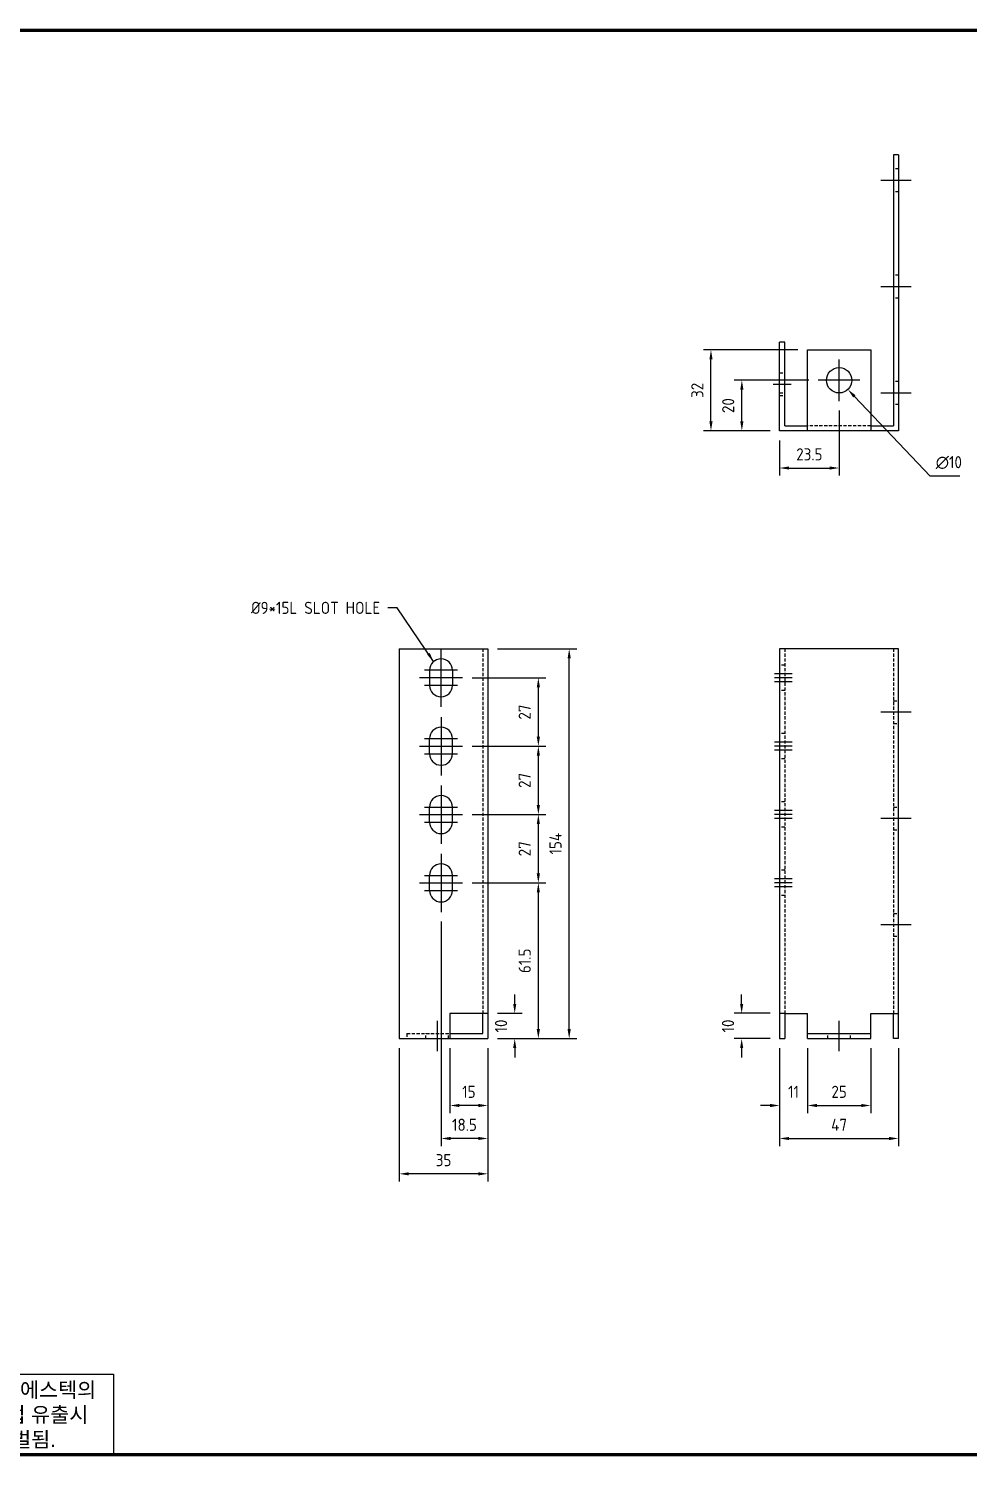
# Model space of a CAD drawing. Header units: millimetres. Extents: x 24815 to 37444, y -10619 to 6020.
# Drawn here: x 26758 to 27129, y -7713 to -7149 of the extents above; entities that cross this region are included whole.
import ezdxf
from ezdxf.enums import TextEntityAlignment as Align

# ---------------------------------------------------------------- set-up
doc = ezdxf.new("R2010")
doc.units = ezdxf.units.MM
for name, pattern in [('CENTER', [50.8, 31.75, -6.35, 6.35, -6.35]), ('CENTER1', [10, 7, -1, 1, -1]), ('HIDDEN', [9.525, 6.35, -3.175])]:
    doc.linetypes.add(name, pattern=pattern)
doc.layers.add('FORMAT-1', color=7, linetype='Continuous')
doc.styles.add('h1', font='')
doc.styles.add('HAN', font='')
doc.styles.get("Standard").update_dxf_attribs({"font": 'ISOCP.SHX', "bigfont": 'WHGTXT.SHX'})
doc.styles.get('h1').set_extended_font_data('New Gulim')
doc.styles.get('HAN').set_extended_font_data('GulimChe')
doc.dimstyles.new('PS-1.5', dxfattribs={"dimscale": 1.5, "dimtxt": 3.2, "dimasz": 2.5, "dimexe": 2, "dimexo": 2.5, "dimgap": 2, "dimtad": 1, "dimtoh": 1, "dimrnd": 0.05, "dimzin": 12, "dimdsep": 46, "dimtxsty": 'Standard', "dimcen": 0, "dimclrt": 2, "dimazin": 3, "dimtfac": 1, "dimtofl": 0, "dimtmove": 0, "dimatfit": 3, "dimfxl": 0.18, "dimtolj": 1, "dimtzin": 0, "dimarcsym": 0})

# ---------------------------------------------------------------- blocks, each defined once
blk = doc.blocks.new('t3')
for p, q in [((0, 15.88), (46.25, 15.88)), ((0, 15.88), (0, 0)), ((46.25, 15.88), (46.25, 0)), ((0, 0), (46.25, 0))]:
    blk.add_line(p, q)
at = {"color": 1, "style": 'h1'}
for s, p in [('이도면은 (주)피에스텍의', (1.4, 11.29)), ('자산으로서 불법 유출시', (1.4, 6.41)), ('법에 의하여 처벌됨.', (1.4, 1.52))]:
    blk.add_text(s, height=3, dxfattribs=at).set_placement(p)
blk = doc.blocks.new('format-3')
at = {"layer": 'FORMAT-1', "const_width": 0.7}
blk.add_lwpolyline([(13, 5), (13, 286.3), (414.5, 286.3), (414.5, 5)], close=True, dxfattribs=at)
blk.add_blockref('t3', (13, 5))
at = {"style": 'HAN'}
for tag, height, p in [('MODEL-NAME', 3, (386.1, 31.53)), ('SCALE', 2.7, (320.81, 26.29)), ('PART-NAME', 3, (386.1, 26.29)), ('PART-NO', 3, (386.1, 21.01)), ('DRA-BY', 3, (260.72, 19.44)), ('CH-BY', 3, (277.21, 19.44)), ('APP-BY', 3, (293.7, 19.44)), ('DRA-DATE', 2.5, (260.72, 7.47)), ('CH-DATE', 2.5, (277.21, 7.47)), ('APP-DATE', 2.5, (293.7, 7.47)), ('관련업체', 3, (333.52, 9.26))]:
    blk.add_attdef(tag, text='', height=height, dxfattribs=at).set_placement(p, align=Align.MIDDLE_CENTER)
blk = doc.blocks.new('*D1289')
at = {"color": 0, "lineweight": -2, "transparency": 16777216}
for p, q in [((26933.28, -7486.89), (26962.46, -7486.89)), ((26959.46, -7544.64), (26959.46, -7490.64)), ((26943.28, -7548.39), (26962.46, -7548.39))]:
    blk.add_line(p, q, dxfattribs=at)
at = {"color": 0, "transparency": 16777216}
for points in [[(26958.83, -7490.64), (26960.08, -7490.64), (26959.46, -7486.89)], [(26958.83, -7544.64), (26960.08, -7544.64), (26959.46, -7548.39)]]:
    blk.add_solid(points, dxfattribs=at)
at = {"layer": 'Defpoints', "color": 0, "transparency": 16777216}
for p in [(26929.53, -7486.89), (26959.46, -7486.89), (26939.53, -7548.39)]:
    blk.add_point(p, dxfattribs=at)
at = {"color": 2, "transparency": 16777216, "insert": (26954.06, -7517.64), "char_height": 4.8, "attachment_point": 5, "rotation": 90}
blk.add_mtext('\\A1;61.5', dxfattribs=at)
blk = doc.blocks.new('*D1284')
at = {"color": 0, "lineweight": -2, "transparency": 16777216}
for p, q in [((26933.28, -7459.89), (26962.46, -7459.89)), ((26959.46, -7483.14), (26959.46, -7463.64)), ((26933.28, -7486.89), (26962.46, -7486.89))]:
    blk.add_line(p, q, dxfattribs=at)
at = {"color": 0, "transparency": 16777216}
for points in [[(26958.83, -7463.64), (26960.08, -7463.64), (26959.46, -7459.89)], [(26958.83, -7483.14), (26960.08, -7483.14), (26959.46, -7486.89)]]:
    blk.add_solid(points, dxfattribs=at)
at = {"layer": 'Defpoints', "color": 0, "transparency": 16777216}
for p in [(26929.53, -7459.89), (26959.46, -7459.89), (26929.53, -7486.89)]:
    blk.add_point(p, dxfattribs=at)
at = {"color": 2, "transparency": 16777216, "insert": (26954.06, -7473.39), "char_height": 4.8, "attachment_point": 5, "rotation": 90}
blk.add_mtext('\\A1;27', dxfattribs=at)
blk = doc.blocks.new('*D1285')
at = {"color": 0, "lineweight": -2, "transparency": 16777216}
for p, q in [((26933.28, -7432.89), (26962.46, -7432.89)), ((26959.46, -7456.14), (26959.46, -7436.64)), ((26933.28, -7459.89), (26962.46, -7459.89))]:
    blk.add_line(p, q, dxfattribs=at)
at = {"color": 0, "transparency": 16777216}
for points in [[(26958.83, -7436.64), (26960.08, -7436.64), (26959.46, -7432.89)], [(26958.83, -7456.14), (26960.08, -7456.14), (26959.46, -7459.89)]]:
    blk.add_solid(points, dxfattribs=at)
at = {"layer": 'Defpoints', "color": 0, "transparency": 16777216}
for p in [(26929.53, -7432.89), (26959.46, -7432.89), (26929.53, -7459.89, 0)]:
    blk.add_point(p, dxfattribs=at)
at = {"color": 2, "transparency": 16777216, "insert": (26954.06, -7446.39), "char_height": 4.8, "attachment_point": 5, "rotation": 90}
blk.add_mtext('\\A1;27', dxfattribs=at)
blk = doc.blocks.new('*D1286')
at = {"color": 0, "lineweight": -2, "transparency": 16777216}
for p, q in [((26933.28, -7405.89), (26962.46, -7405.89)), ((26959.46, -7429.14), (26959.46, -7409.64)), ((26933.28, -7432.89), (26962.46, -7432.89))]:
    blk.add_line(p, q, dxfattribs=at)
at = {"color": 0, "transparency": 16777216}
for points in [[(26958.83, -7409.64), (26960.08, -7409.64), (26959.46, -7405.89)], [(26958.83, -7429.14), (26960.08, -7429.14), (26959.46, -7432.89)]]:
    blk.add_solid(points, dxfattribs=at)
at = {"layer": 'Defpoints', "color": 0, "transparency": 16777216}
for p in [(26929.53, -7405.89, 0), (26959.46, -7405.89), (26929.53, -7432.89)]:
    blk.add_point(p, dxfattribs=at)
at = {"color": 2, "transparency": 16777216, "insert": (26954.06, -7419.39), "char_height": 4.8, "attachment_point": 5, "rotation": 90}
blk.add_mtext('\\A1;27', dxfattribs=at)
blk = doc.blocks.new('*D1287')
at = {"color": 0, "lineweight": -2, "transparency": 16777216}
for p, q in [((26943.28, -7394.39), (26974.64, -7394.39)), ((26971.64, -7544.64), (26971.64, -7398.14)), ((26943.28, -7548.39), (26974.64, -7548.39))]:
    blk.add_line(p, q, dxfattribs=at)
at = {"color": 0, "transparency": 16777216}
for points in [[(26971.01, -7398.14), (26972.26, -7398.14), (26971.64, -7394.39)], [(26971.01, -7544.64), (26972.26, -7544.64), (26971.64, -7548.39)]]:
    blk.add_solid(points, dxfattribs=at)
at = {"layer": 'Defpoints', "color": 0, "transparency": 16777216}
for p in [(26939.53, -7394.39, 0), (26971.64, -7394.39), (26939.53, -7548.39, 0)]:
    blk.add_point(p, dxfattribs=at)
at = {"color": 2, "transparency": 16777216, "insert": (26966.24, -7471.39), "char_height": 4.8, "attachment_point": 5, "rotation": 90}
blk.add_mtext('\\A1;154', dxfattribs=at)
blk = doc.blocks.new('*D1288')
at = {"color": 0, "lineweight": -2, "transparency": 16777216}
for p, q in [((26921.03, -7502.14), (26921.03, -7590.82)), ((26939.53, -7552.14), (26939.53, -7590.82)), ((26935.78, -7587.82), (26924.78, -7587.82))]:
    blk.add_line(p, q, dxfattribs=at)
at = {"color": 0, "transparency": 16777216}
for points in [[(26924.78, -7587.2), (26924.78, -7588.45), (26921.03, -7587.82)], [(26935.78, -7587.2), (26935.78, -7588.45), (26939.53, -7587.82)]]:
    blk.add_solid(points, dxfattribs=at)
at = {"layer": 'Defpoints', "color": 0, "transparency": 16777216}
for p in [(26921.03, -7498.39), (26939.53, -7548.39), (26921.03, -7587.82)]:
    blk.add_point(p, dxfattribs=at)
at = {"color": 2, "transparency": 16777216, "insert": (26930.28, -7582.42), "char_height": 4.8, "attachment_point": 5}
blk.add_mtext('\\A1;18.5', dxfattribs=at)
blk = doc.blocks.new('*D1279')
at = {"color": 0, "lineweight": -2, "transparency": 16777216}
for p, q in [((26924.53, -7552.14), (26924.53, -7577.79)), ((26939.53, -7552.14), (26939.53, -7577.79)), ((26935.78, -7574.79), (26928.28, -7574.79))]:
    blk.add_line(p, q, dxfattribs=at)
at = {"color": 0, "transparency": 16777216}
for points in [[(26928.28, -7574.17), (26928.28, -7575.42), (26924.53, -7574.79)], [(26935.78, -7574.17), (26935.78, -7575.42), (26939.53, -7574.79)]]:
    blk.add_solid(points, dxfattribs=at)
at = {"layer": 'Defpoints', "color": 0, "transparency": 16777216}
for p in [(26924.53, -7548.39), (26939.53, -7548.39), (26924.53, -7574.79)]:
    blk.add_point(p, dxfattribs=at)
at = {"color": 2, "transparency": 16777216, "insert": (26932.03, -7569.39), "char_height": 4.8, "attachment_point": 5}
blk.add_mtext('\\A1;15', dxfattribs=at)
blk = doc.blocks.new('*D1280')
at = {"color": 0, "lineweight": -2, "transparency": 16777216}
for p, q in [((26904.53, -7552.14), (26904.53, -7604.78)), ((26939.53, -7552.14), (26939.53, -7604.78)), ((26935.78, -7601.78), (26908.28, -7601.78))]:
    blk.add_line(p, q, dxfattribs=at)
at = {"color": 0, "transparency": 16777216}
for points in [[(26908.28, -7601.16), (26908.28, -7602.41), (26904.53, -7601.78)], [(26935.78, -7601.16), (26935.78, -7602.41), (26939.53, -7601.78)]]:
    blk.add_solid(points, dxfattribs=at)
at = {"layer": 'Defpoints', "color": 0, "transparency": 16777216}
for p in [(26904.53, -7548.39), (26939.53, -7548.39), (26904.53, -7601.78)]:
    blk.add_point(p, dxfattribs=at)
at = {"color": 2, "transparency": 16777216, "insert": (26922.03, -7596.38), "char_height": 4.8, "attachment_point": 5}
blk.add_mtext('\\A1;35', dxfattribs=at)
blk = doc.blocks.new('*D1281')
at = {"color": 0, "lineweight": -2, "transparency": 16777216}
for p, q in [((26950.12, -7534.64), (26950.12, -7530.89)), ((26943.28, -7538.39), (26953.12, -7538.39)), ((26943.28, -7548.39), (26953.12, -7548.39)), ((26950.12, -7552.14), (26950.12, -7555.89))]:
    blk.add_line(p, q, dxfattribs=at)
at = {"color": 0, "transparency": 16777216}
for points in [[(26949.49, -7534.64), (26950.74, -7534.64), (26950.12, -7538.39)], [(26949.49, -7552.14), (26950.74, -7552.14), (26950.12, -7548.39)]]:
    blk.add_solid(points, dxfattribs=at)
at = {"layer": 'Defpoints', "color": 0, "transparency": 16777216}
for p in [(26939.53, -7538.39), (26950.12, -7538.39), (26939.53, -7548.39)]:
    blk.add_point(p, dxfattribs=at)
at = {"color": 2, "transparency": 16777216, "insert": (26944.72, -7543.39), "char_height": 4.8, "attachment_point": 5, "rotation": 90}
blk.add_mtext('\\A1;10', dxfattribs=at)
blk = doc.blocks.new('*D1302')
at = {"color": 0, "lineweight": -2, "transparency": 16777216}
for p, q in [((27054.75, -7552.14), (27054.75, -7577.79)), ((27065.75, -7552.14), (27065.75, -7577.79)), ((27051, -7574.79), (27047.25, -7574.79)), ((27069.5, -7574.79), (27073.25, -7574.79))]:
    blk.add_line(p, q, dxfattribs=at)
at = {"color": 0, "transparency": 16777216}
for points in [[(27051, -7574.17), (27051, -7575.42), (27054.75, -7574.79)], [(27069.5, -7574.17), (27069.5, -7575.42), (27065.75, -7574.79)]]:
    blk.add_solid(points, dxfattribs=at)
at = {"layer": 'Defpoints', "color": 0, "transparency": 16777216}
for p in [(27054.75, -7548.39), (27065.75, -7548.39), (27065.75, -7574.79)]:
    blk.add_point(p, dxfattribs=at)
at = {"color": 2, "transparency": 16777216, "insert": (27060.25, -7569.39), "char_height": 4.8, "attachment_point": 5}
blk.add_mtext('\\A1;11', dxfattribs=at)
blk = doc.blocks.new('*D1303')
at = {"color": 0, "lineweight": -2, "transparency": 16777216}
for p, q in [((27065.75, -7552.14), (27065.75, -7577.79)), ((27090.75, -7552.14), (27090.75, -7577.79)), ((27069.5, -7574.79), (27087, -7574.79))]:
    blk.add_line(p, q, dxfattribs=at)
at = {"color": 0, "transparency": 16777216}
for points in [[(27069.5, -7574.17), (27069.5, -7575.42), (27065.75, -7574.79)], [(27087, -7574.17), (27087, -7575.42), (27090.75, -7574.79)]]:
    blk.add_solid(points, dxfattribs=at)
at = {"layer": 'Defpoints', "color": 0, "transparency": 16777216}
for p in [(27065.75, -7548.39), (27090.75, -7548.39), (27090.75, -7574.79)]:
    blk.add_point(p, dxfattribs=at)
at = {"color": 2, "transparency": 16777216, "insert": (27078.25, -7569.39), "char_height": 4.8, "attachment_point": 5}
blk.add_mtext('\\A1;25', dxfattribs=at)
blk = doc.blocks.new('*D1304')
at = {"color": 0, "lineweight": -2, "transparency": 16777216}
for p, q in [((27054.75, -7552.14), (27054.75, -7590.82)), ((27101.75, -7552.14), (27101.75, -7590.82)), ((27058.5, -7587.82), (27098, -7587.82))]:
    blk.add_line(p, q, dxfattribs=at)
at = {"color": 0, "transparency": 16777216}
for points in [[(27058.5, -7587.2), (27058.5, -7588.45), (27054.75, -7587.82)], [(27098, -7587.2), (27098, -7588.45), (27101.75, -7587.82)]]:
    blk.add_solid(points, dxfattribs=at)
at = {"layer": 'Defpoints', "color": 0, "transparency": 16777216}
for p in [(27054.75, -7548.39), (27101.75, -7548.39), (27101.75, -7587.82)]:
    blk.add_point(p, dxfattribs=at)
at = {"color": 2, "transparency": 16777216, "insert": (27078.25, -7582.42), "char_height": 4.8, "attachment_point": 5}
blk.add_mtext('\\A1;47', dxfattribs=at)
blk = doc.blocks.new('*D1283')
at = {"color": 0, "lineweight": -2, "transparency": 16777216}
for p, q in [((27039.76, -7534.64), (27039.76, -7530.89)), ((27051, -7538.39), (27036.76, -7538.39)), ((27051, -7548.39), (27036.76, -7548.39)), ((27039.76, -7552.14), (27039.76, -7555.89))]:
    blk.add_line(p, q, dxfattribs=at)
at = {"color": 0, "transparency": 16777216}
for points in [[(27039.13, -7534.64), (27040.38, -7534.64), (27039.76, -7538.39)], [(27039.13, -7552.14), (27040.38, -7552.14), (27039.76, -7548.39)]]:
    blk.add_solid(points, dxfattribs=at)
at = {"layer": 'Defpoints', "color": 0, "transparency": 16777216}
for p in [(27039.76, -7538.39), (27054.75, -7538.39), (27054.75, -7548.39)]:
    blk.add_point(p, dxfattribs=at)
at = {"color": 2, "transparency": 16777216, "insert": (27034.36, -7543.39), "char_height": 4.8, "attachment_point": 5, "rotation": 90}
blk.add_mtext('\\A1;10', dxfattribs=at)
blk = doc.blocks.new('*D1298')
at = {"color": 0, "lineweight": -2, "transparency": 16777216}
for p, q in [((27062, -7276.34), (27024.64, -7276.34)), ((27027.64, -7304.59), (27027.64, -7280.09)), ((27051, -7308.34), (27024.64, -7308.34))]:
    blk.add_line(p, q, dxfattribs=at)
at = {"color": 0, "transparency": 16777216}
for points in [[(27027.02, -7280.09), (27028.27, -7280.09), (27027.64, -7276.34)], [(27027.02, -7304.59), (27028.27, -7304.59), (27027.64, -7308.34)]]:
    blk.add_solid(points, dxfattribs=at)
at = {"layer": 'Defpoints', "color": 0, "transparency": 16777216}
for p in [(27027.64, -7276.34), (27065.75, -7276.34), (27054.75, -7308.34)]:
    blk.add_point(p, dxfattribs=at)
at = {"color": 2, "transparency": 16777216, "insert": (27022.24, -7292.34), "char_height": 4.8, "attachment_point": 5, "rotation": 90}
blk.add_mtext('\\A1;32', dxfattribs=at)
blk = doc.blocks.new('*D1299')
at = {"color": 0, "lineweight": -2, "transparency": 16777216}
for p, q in [((27078.25, -7300.32), (27078.25, -7326)), ((27054.75, -7312.09), (27054.75, -7326)), ((27058.5, -7323), (27074.5, -7323))]:
    blk.add_line(p, q, dxfattribs=at)
at = {"color": 0, "transparency": 16777216}
for points in [[(27058.5, -7322.37), (27058.5, -7323.62), (27054.75, -7323)], [(27074.5, -7322.37), (27074.5, -7323.62), (27078.25, -7323)]]:
    blk.add_solid(points, dxfattribs=at)
at = {"layer": 'Defpoints', "color": 0, "transparency": 16777216}
for p in [(27078.25, -7296.57), (27054.75, -7308.34), (27078.25, -7323)]:
    blk.add_point(p, dxfattribs=at)
at = {"color": 2, "transparency": 16777216, "insert": (27066.5, -7317.6), "char_height": 4.8, "attachment_point": 5}
blk.add_mtext('\\A1;23.5', dxfattribs=at)
blk = doc.blocks.new('*D1300')
at = {"color": 0, "lineweight": -2, "transparency": 16777216}
for p, q in [((27114.27, -7326.24), (27084.28, -7294.69)), ((27125.91, -7326.24), (27114.27, -7326.24))]:
    blk.add_line(p, q, dxfattribs=at)
at = {"color": 0, "transparency": 16777216}
blk.add_solid([(27084.74, -7294.25), (27083.83, -7295.12), (27081.7, -7291.97)], dxfattribs=at)
at = {"layer": 'Defpoints', "color": 0, "transparency": 16777216}
for p in [(27074.81, -7284.72, 0), (27081.7, -7291.97, 0)]:
    blk.add_point(p, dxfattribs=at)
at = {"color": 2, "transparency": 16777216, "insert": (27121.59, -7320.84), "char_height": 4.8, "attachment_point": 5}
blk.add_mtext('\\A1;∅10', dxfattribs=at)
blk = doc.blocks.new('*D1301')
at = {"color": 0, "lineweight": -2, "transparency": 16777216}
for p, q in [((27066.28, -7288.34), (27036.84, -7288.34)), ((27039.84, -7304.59), (27039.84, -7292.09)), ((27051, -7308.34), (27036.84, -7308.34))]:
    blk.add_line(p, q, dxfattribs=at)
at = {"color": 0, "transparency": 16777216}
for points in [[(27039.21, -7292.09), (27040.46, -7292.09), (27039.84, -7288.34)], [(27039.21, -7304.59), (27040.46, -7304.59), (27039.84, -7308.34)]]:
    blk.add_solid(points, dxfattribs=at)
at = {"layer": 'Defpoints', "color": 0, "transparency": 16777216}
for p in [(27039.84, -7288.34), (27070.03, -7288.34), (27054.75, -7308.34)]:
    blk.add_point(p, dxfattribs=at)
at = {"color": 2, "transparency": 16777216, "insert": (27034.44, -7298.34), "char_height": 4.8, "attachment_point": 5, "rotation": 90}
blk.add_mtext('\\A1;20', dxfattribs=at)

msp = doc.modelspace()

# ---------------------------------------------------------------- linework, layer by layer
at = {"color": 6}
for p, q in [((27099.75489, -7199.34207, 0.00071), (27099.75489, -7306.34207, 0.00071)), ((27101.75489, -7199.34207, 0.00071), (27099.75489, -7199.34207, 0.00071)), ((27101.75489, -7199.34207, 0.00071), (27101.75489, -7308.34207, 0.00071)), ((27054.75489, -7308.34207, 0.00071), (27054.75489, -7273.34207, 0.00071)), ((27056.75489, -7273.34207, 0.00071), (27054.75489, -7273.34207, 0.00071)), ((27056.75489, -7306.34207, 0.00071), (27056.75489, -7273.34207, 0.00071)), ((27065.75489, -7308.34207, 0.00071), (27065.75489, -7276.34207, 0.00071)), ((27065.75489, -7276.34207, 0.00071), (27090.75489, -7276.34207, 0.00071)), ((27090.75489, -7276.34207, 0.00071), (27090.75489, -7308.34207, 0.00071)), ((27101.75489, -7308.34207, 0.00071), (27054.75489, -7308.34207, 0.00071)), ((27056.75489, -7306.34207, 0.00071), (27065.75489, -7306.34207, 0.00071)), ((27090.75489, -7306.34207, 0.00071), (27099.75489, -7306.34207, 0.00071)), ((26904.52919, -7394.39186, 0.00071), (26904.52919, -7548.39186, 0.00071)), ((26904.52919, -7394.39186, 0.00071), (26939.52919, -7394.39186, 0.00071)), ((26939.52919, -7394.39186, 0.00071), (26939.52919, -7548.39186, 0.00071)), ((27054.75489, -7394.39186, 0.00071), (27054.75489, -7548.39186, 0.00071)), ((27101.75489, -7394.39186, 0.00071), (27054.75489, -7394.39186, 0.00071)), ((27101.75489, -7548.39186, 0.00071), (27101.75489, -7394.39186, 0.00071)), ((26916.52917, -7402.89186, 0.00071), (26916.52917, -7408.89186, 0.00071)), ((26925.52917, -7402.89186, 0.00071), (26925.52917, -7408.89186, 0.00071)), ((26916.52917, -7435.89186, 0.00071), (26916.52917, -7429.89186, 0.00071)), ((26925.52917, -7435.89186, 0.00071), (26925.52917, -7429.89186, 0.00071)), ((26916.52917, -7462.89186, 0.00071), (26916.52917, -7456.89186, 0.00071)), ((26925.52917, -7462.89186, 0.00071), (26925.52917, -7456.89186, 0.00071)), ((26916.52917, -7489.89186, 0.00071), (26916.52917, -7483.89186, 0.00071)), ((26925.52917, -7489.89186, 0.00071), (26925.52917, -7483.89186, 0.00071)), ((26939.52919, -7538.39186, 0.00071), (26924.52919, -7538.39186, 0.00071)), ((26924.52919, -7538.39186, 0.00071), (26924.52919, -7548.39186, 0.00071)), ((26937.52919, -7546.39186, 0.00071), (26937.52919, -7538.39186, 0.00071)), ((27056.75489, -7538.39186, 0.00071), (27065.75489, -7538.39186, 0.00071)), ((27056.75489, -7538.39186), (27056.75489, -7548.39186)), ((27065.75489, -7548.39186, 0.00071), (27065.75489, -7538.39186, 0.00071)), ((27090.75489, -7538.39186, 0.00071), (27099.75489, -7538.39186, 0.00071)), ((27090.75489, -7548.39186, 0.00071), (27090.75489, -7538.39186, 0.00071)), ((27099.75489, -7548.39186), (27099.75489, -7538.39186)), ((26904.52919, -7548.39186, 0.00071), (26939.52919, -7548.39186, 0.00071)), ((26924.52919, -7546.39186, 0.00071), (26937.52919, -7546.39186, 0.00071)), ((26924.52919, -7546.39186, 0.00071), (26937.52919, -7546.39186, 0.00071)), ((27054.75489, -7548.39186, 0.00071), (27056.75489, -7548.39186, 0.00071)), ((27065.75489, -7546.39186, 0.00071), (27090.75489, -7546.39186, 0.00071)), ((27065.75489, -7548.39186, 0.00071), (27090.75489, -7548.39186, 0.00071)), ((27101.75489, -7548.39186, 0.00071), (27099.75489, -7548.39186, 0.00071))]:
    msp.add_line(p, q, dxfattribs=at)
at = {"color": 2, "linetype": 'HIDDEN', "ltscale": 0.2}
for p, q in [((27101.75489, -7204.84207, 0.00071), (27099.75489, -7204.84207, 0.00071)), ((27101.75489, -7213.84207, 0.00071), (27099.75489, -7213.84207, 0.00071)), ((27101.75489, -7246.84207, 0.00071), (27099.75489, -7246.84207, 0.00071)), ((27101.75145, -7255.84207, 0.00071), (27099.75145, -7255.84207, 0.00071)), ((27054.75489, -7285.34207, 0.0007), (27056.75489, -7285.34207, 0.0007)), ((27101.75489, -7288.84207, 0.00071), (27099.75489, -7288.84207, 0.00071)), ((27054.75489, -7293.34207, 0.0007), (27056.75489, -7293.34207, 0.0007)), ((27054.75489, -7294.34207, 0.0007), (27056.75489, -7294.34207, 0.0007)), ((27101.75145, -7297.84207, 0.00071), (27099.75145, -7297.84207, 0.00071)), ((27090.75489, -7306.34207, 0.00071), (27065.75489, -7306.34207, 0.00071)), ((26937.52919, -7394.39186, 0.00071), (26937.52919, -7538.39186, 0.00071)), ((27056.75489, -7394.39186, 0.00071), (27056.75489, -7538.39186, 0.00071)), ((27099.75489, -7394.39186, 0.00071), (27099.75489, -7538.39186, 0.00071)), ((27056.75489, -7400.80928, 0.00071), (27054.75489, -7400.80928, 0.00071)), ((27056.75489, -7410.80928, 0.00071), (27054.75489, -7410.80928, 0.00071)), ((27099.75489, -7414.89186, 0.00071), (27101.75489, -7414.89186, 0.00071)), ((27056.75489, -7427.80928, 0.00071), (27054.75489, -7427.80928, 0.00071)), ((27099.75489, -7423.89186, 0.00071), (27101.75489, -7423.89186, 0.00071)), ((27056.75489, -7437.80928, 0.00071), (27054.75489, -7437.80928, 0.00071)), ((27056.75489, -7454.80928, 0.00071), (27054.75489, -7454.80928, 0.00071)), ((27099.75489, -7456.89186, 0.00071), (27101.75489, -7456.89186, 0.00071)), ((27056.75489, -7464.80928, 0.00071), (27054.75489, -7464.80928, 0.00071)), ((27099.75489, -7465.89186, 0.00071), (27101.75489, -7465.89186, 0.00071)), ((27056.75489, -7481.80928, 0.00071), (27054.75489, -7481.80928, 0.00071)), ((27056.75489, -7491.80928, 0.00071), (27054.75489, -7491.80928, 0.00071)), ((27099.75489, -7498.89186, 0.00071), (27101.75489, -7498.89186, 0.00071)), ((27099.75489, -7507.89186, 0.00071), (27101.75489, -7507.89186, 0.00071)), ((26907.52919, -7546.39186, 0.00071), (26924.52919, -7546.39186, 0.00071)), ((26907.52919, -7546.39186, 0.00071), (26907.52919, -7548.39186, 0.00071)), ((26915.02919, -7548.39186, 0.0007), (26915.02919, -7546.39186, 0.0007)), ((26924.02919, -7548.39186, 0.0007), (26924.02919, -7546.39186, 0.0007)), ((27073.75489, -7548.39186, 0.0007), (27073.75489, -7546.39186, 0.0007)), ((27082.75489, -7548.39186, 0.0007), (27082.75489, -7546.39186, 0.0007))]:
    msp.add_line(p, q, dxfattribs=at)
at = {"color": 1, "linetype": 'CENTER', "ltscale": 3}
for p, q in [((27094.75489, -7209.34207, 0.00071), (27106.75489, -7209.34207, 0.00071)), ((27094.75489, -7251.34207, 0.00071), (27106.75489, -7251.34207, 0.00071)), ((27078.25489, -7296.56849, 0.00071), (27078.25489, -7280.11566, 0.00071)), ((27052.25489, -7289.84205, 0.00142), (27059.25489, -7289.84205, 0.00142)), ((27086.4813, -7288.34207, 0.00071), (27070.02848, -7288.34207, 0.00071)), ((27094.75489, -7293.34207, 0.00071), (27106.75489, -7293.34207, 0.00071)), ((27106.75489, -7419.39186, 0.00071), (27094.75489, -7419.39186, 0.00071)), ((27106.75489, -7461.39186, 0.00071), (27094.75489, -7461.39186, 0.00071)), ((27106.75489, -7503.39186, 0.00071), (27094.75489, -7503.39186, 0.00071)), ((26919.52919, -7541.39186, 0.00071), (26919.52919, -7553.39186, 0.00071)), ((27078.25489, -7553.39186, 0.00071), (27078.25489, -7541.39186, 0.00071))]:
    msp.add_line(p, q, dxfattribs=at)
at = {"color": 1, "linetype": 'CENTER', "ltscale": 10}
for p, q in [((26921.02917, -7417.39186, 0.00071), (26921.02917, -7394.39186, 0.00071)), ((26927.52917, -7402.89186, 0.00071), (26914.52917, -7402.89186, 0.00071)), ((26929.52917, -7405.89186, 0.00071), (26912.52917, -7405.89186, 0.00071)), ((26927.52917, -7408.89186, 0.00071), (26914.52917, -7408.89186, 0.00071)), ((26921.02917, -7421.39186, 0.00071), (26921.02917, -7444.39186, 0.00071)), ((26912.52917, -7432.89186, 0.00071), (26929.52917, -7432.89186, 0.00071)), ((26914.52917, -7429.89186, 0.00071), (26927.52917, -7429.89186, 0.00071)), ((26914.52917, -7435.89186, 0.00071), (26927.52917, -7435.89186, 0.00071)), ((26921.02917, -7448.39186, 0.00071), (26921.02917, -7471.39186, 0.00071)), ((26912.52917, -7459.89186, 0.00071), (26929.52917, -7459.89186, 0.00071)), ((26914.52917, -7456.89186, 0.00071), (26927.52917, -7456.89186, 0.00071)), ((26914.52917, -7462.89186, 0.00071), (26927.52917, -7462.89186, 0.00071)), ((26921.02917, -7475.39186, 0.00071), (26921.02917, -7498.39186, 0.00071)), ((26914.52917, -7483.89186, 0.00071), (26927.52917, -7483.89186, 0.00071)), ((26912.52917, -7486.89186, 0.00071), (26929.52917, -7486.89186, 0.00071)), ((26914.52917, -7489.89186, 0.00071), (26927.52917, -7489.89186, 0.00071))]:
    msp.add_line(p, q, dxfattribs=at)
at = {"color": 1, "linetype": 'CENTER1'}
for p, q in [((27059.75489, -7404.30928, 0.00071), (27051.75489, -7404.30928, 0.00071)), ((27059.75392, -7405.89186, 0.00071), (27051.75392, -7405.89186, 0.00071)), ((27059.75392, -7407.39186, 0.00071), (27051.75392, -7407.39186, 0.00071)), ((27059.75392, -7432.89186, 0.00071), (27051.75392, -7432.89186, 0.00071)), ((27059.75489, -7431.30928, 0.00071), (27051.75489, -7431.30928, 0.00071)), ((27059.75392, -7434.39186, 0.00071), (27051.75392, -7434.39186, 0.00071)), ((27059.75392, -7459.89186, 0.00071), (27051.75392, -7459.89186, 0.00071)), ((27059.75392, -7461.39186, 0.00071), (27051.75392, -7461.39186, 0.00071)), ((27059.75489, -7458.30928, 0.00071), (27051.75489, -7458.30928, 0.00071)), ((27059.75392, -7486.89186, 0.00071), (27051.75392, -7486.89186, 0.00071)), ((27059.75392, -7488.39186, 0.00071), (27051.75392, -7488.39186, 0.00071)), ((27059.75489, -7485.30928, 0.00071), (27051.75489, -7485.30928, 0.00071))]:
    msp.add_line(p, q, dxfattribs=at)
at = {"color": 2}
for p, q in [((27056.75489, -7538.39186, 0.00071), (27054.75489, -7538.39186, 0.00071)), ((27099.75489, -7538.39186, 0.00071), (27101.75489, -7538.39186, 0.00071))]:
    msp.add_line(p, q, dxfattribs=at)
at = {"color": 6}
msp.add_circle((27078.25489, -7288.34207, 0.00071), 5, dxfattribs=at)
for centre, start, end in [((26921.02917, -7402.89186, 0.00071), 0, 180), ((26921.02917, -7408.89186, 0.00071), 180, 0), ((26921.02917, -7429.89186, 0.00071), 0, 180), ((26921.02917, -7435.89186, 0.00071), 180, 0), ((26921.02917, -7456.89186, 0.00071), 0, 180), ((26921.02917, -7462.89186, 0.00071), 180, 0), ((26921.02917, -7483.89186, 0.00071), 0, 180), ((26921.02917, -7489.89186, 0.00071), 180, 0)]:
    msp.add_arc(centre, 4.5, start, end, dxfattribs=at)

# ---------------------------------------------------------------- block references
at = {"xscale": 2, "yscale": 2, "zscale": 2}
msp.add_blockref('format-3', (26673.15983, -7722.71426), dxfattribs=at)

# ---------------------------------------------------------------- texts
at = {"color": 2, "insert": (26896.98778, -7375.83153), "char_height": 4.8, "attachment_point": 3}
msp.add_mtext('%%C9*15L SLOT HOLE', dxfattribs=at)

# ---------------------------------------------------------------- dimensions: what is measured, and where the dimension line sits
for base, p1, p2, angle, picture, middle in [((27027.64402, -7276.34207, 0.00071), (27054.75489, -7308.34207, 0.00071), (27065.75489, -7276.34207, 0.00071), 270, '*D1298', (27022.24355, -7292.34207, 0.00071)), ((27039.83852, -7288.34207, 0.00071), (27054.75489, -7308.34207, 0.00071), (27070.02848, -7288.34207, 0.00071), 270, '*D1301', (27034.43805, -7298.34207, 0.00071)), ((26971.63764, -7394.39186), (26939.52919, -7548.39186, 0.00071), (26939.52919, -7394.39186, 0.00071), 90, '*D1287', (26966.23764, -7471.39186)), ((26959.4586, -7486.89186, 0.00071), (26939.52919, -7548.39186, 0.00071), (26929.52917, -7486.89186, 0.00071), 90, '*D1289', (26954.0586, -7517.64186, 0.00071)), ((26921.02917, -7587.82327, 0.00071), (26939.52919, -7548.39186, 0.00071), (26921.02917, -7498.39186, 0.00071), 180, '*D1288', (26930.27918, -7582.42327, 0.00071)), ((26904.52919, -7601.78193), (26939.52919, -7548.39186), (26904.52919, -7548.39186), 180, '*D1280', (26922.02919, -7596.38193)), ((26924.52919, -7574.79499), (26939.52919, -7548.39186), (26924.52919, -7548.39186), 180, '*D1279', (26932.02919, -7569.39499))]:
    dim = msp.add_linear_dim(base=base, p1=p1, p2=p2, angle=angle, dimstyle='PS-1.5')
    dim.commit()
    dim.dimension.update_dxf_attribs({"geometry": picture, "text_midpoint": middle})
dim = msp.add_diameter_dim_2p(p1=(27074.81068, -7284.71752, 0.00078), p2=(27081.69911, -7291.96663, 0.00064), dimstyle='PS-1.5')
dim.commit()
dim.dimension.update_dxf_attribs({"geometry": '*D1300', "text_midpoint": (27121.5924, -7326.24346), "dimtype": 163})
for base, p1, p2, picture, middle in [((27078.25489, -7322.99716, 0.00071), (27054.75489, -7308.34207, 0.00071), (27078.25489, -7296.56849, 0.00071), '*D1299', (27066.50489, -7317.59669, 0.00071)), ((27065.75489, -7574.79499), (27054.75489, -7548.39186), (27065.75489, -7548.39186), '*D1302', (27060.25489, -7569.39499)), ((27101.75489, -7587.82327), (27054.75489, -7548.39186), (27101.75489, -7548.39186), '*D1304', (27078.25489, -7582.42327))]:
    dim = msp.add_linear_dim(base=base, p1=p1, p2=p2, dimstyle='PS-1.5')
    dim.commit()
    dim.dimension.update_dxf_attribs({"geometry": picture, "text_midpoint": middle})
for base, p1, p2, picture, middle in [((26959.4586, -7405.89186), (26929.52917, -7432.89186), (26929.52917, -7405.89186, 0.00071), '*D1286', (26954.05813, -7419.39186)), ((26959.4586, -7432.89186), (26929.52917, -7459.89186, 0.00071), (26929.52917, -7432.89186), '*D1285', (26954.05813, -7446.39186)), ((26959.4586, -7459.89186, 0.00071), (26929.52917, -7486.89186, 0.00071), (26929.52917, -7459.89186, 0.00071), '*D1284', (26954.05813, -7473.39186, 0.00071))]:
    dim = msp.add_linear_dim(base=base, p1=p1, p2=p2, angle=90, dimstyle='PS-1.5', override={"dimtmove": 1})
    dim.commit()
    dim.dimension.update_dxf_attribs({"geometry": picture, "text_midpoint": middle})
for base, p1, p2, picture, middle in [((26950.11655, -7538.39186), (26939.52919, -7548.39186), (26939.52919, -7538.39186), '*D1281', (26950.11655, -7543.39186)), ((27039.75699, -7538.39186), (27054.75489, -7548.39186), (27054.75489, -7538.39186), '*D1283', (27039.75699, -7543.39186))]:
    dim = msp.add_linear_dim(base=base, p1=p1, p2=p2, angle=90, dimstyle='PS-1.5')
    dim.commit()
    dim.dimension.update_dxf_attribs({"geometry": picture, "text_midpoint": middle, "dimtype": 160})
dim = msp.add_linear_dim(base=(27090.75489, -7574.79499), p1=(27065.75489, -7548.39186), p2=(27090.75489, -7548.39186), dimstyle='PS-1.5', override={"dimtmove": 1})
dim.commit()
dim.dimension.update_dxf_attribs({"geometry": '*D1303', "text_midpoint": (27078.25489, -7569.39452)})

# ---------------------------------------------------------------- leaders
at = {"annotation_type": 0, "has_hookline": 1, "hookline_direction": 1, "text_width": 54.21677}
msp.add_leader([(26918.10988, -7399.46728), (26903.73778, -7378.23153), (26899.98778, -7378.23153)], dimstyle='PS-1.5', override={"dimgap": 2, "dimtad": 0}, dxfattribs=at)

doc.saveas('drawing.dxf')
